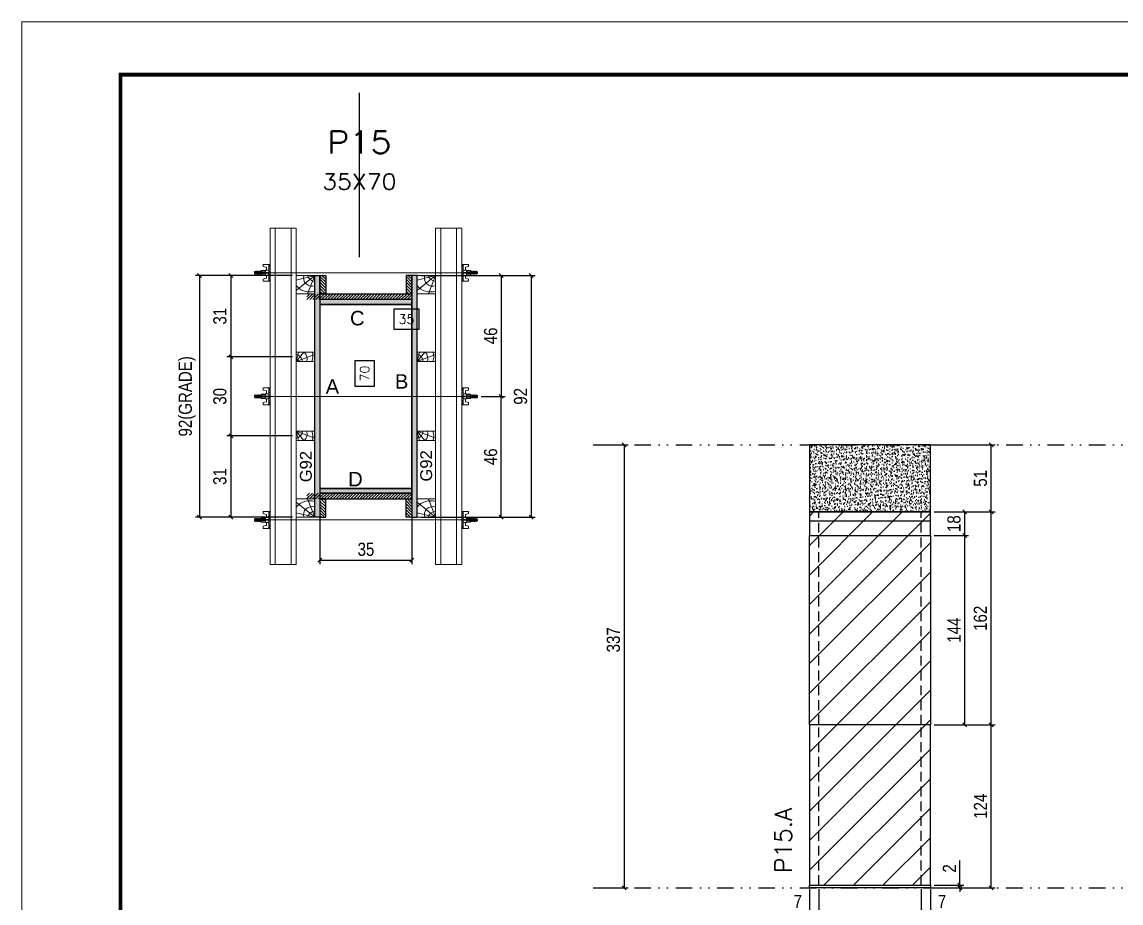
# Model space of a CAD drawing. Extents: x 1945 to 10875, y -3405 to 3369.
# Drawn here: x 3544 to 4380, y 421 to 1091 of the extents above; entities that cross this region are included whole.
import ezdxf
from ezdxf.enums import TextEntityAlignment as Align

# ---------------------------------------------------------------- set-up
doc = ezdxf.new("R2010")
doc.units = 0
for name, pattern in [('DASHED', [0.75, 0.5, -0.25]), ('DIVIDE2', [0.625, 0.25, -0.125, 0, -0.125, 0, -0.125]), ('HIDDEN', [0.375, 0.25, -0.125])]:
    doc.linetypes.add(name, pattern=pattern)
for name, color, linetype in [('CHAPA', 1, 'Continuous'), ('COTA', 241, 'Continuous'), ('cotas', 4, 'Continuous'), ('MEIO_PONT', 93, 'Continuous'), ('Nível', 160, 'Continuous'), ('Painéis', 200, 'Continuous'), ('SARR_2.2x7', 40, 'Continuous'), ('SARRAFO', 251, 'Continuous'), ('Sarrafo de Pressão', 42, 'HIDDEN'), ('Texto de Titulo', 7, 'Continuous'), ('Texto Qtd Sarr', 242, 'Continuous'), ('TEXTO_GERAL', 7, 'Continuous')]:
    doc.layers.add(name, color=color, linetype=linetype)
for name, color, linetype, lineweight in [('Folhas', 255, 'Continuous', 9), ('Hachura', 251, 'Continuous', 9), ('Madeira', 126, 'Continuous', 18), ('Perfil Metálico', 224, 'Continuous', 18), ('SARRAFO DE PRESSAO', 251, 'DASHED', 9), ('Texto Seção', 7, 'Continuous', 15)]:
    doc.layers.add(name, color=color, linetype=linetype, lineweight=lineweight)
doc.styles.add('ARIAL', font='arial.ttf')
doc.styles.add('COTA TECNICA', font='techl___.ttf', dxfattribs={"height": 10})
doc.styles.add('COTA TECNICA 2X', font='techl___.ttf', dxfattribs={"height": 10})
doc.styles.add('COTA TECNICA-50', font='techl___.ttf', dxfattribs={"height": 10})
doc.styles.add('REGUA-120', font='ROMANS.shx', dxfattribs={"height": 15})
doc.styles.add('ROMANS', font='romans.shx')
doc.styles.add('SANSSERIF', font='sas_____.pfb')
doc.dimstyles.new('COTA PAINEL-50', dxfattribs={"dimtxt": 10, "dimasz": 3, "dimexe": 3, "dimexo": 3, "dimgap": 3, "dimtad": 1, "dimdec": 1, "dimzin": 12, "dimdsep": 46, "dimtxsty": 'COTA TECNICA-50', "dimblk1": 'OBLIQUE', "dimblk2": 'OBLIQUE', "dimsah": 1, "dimcen": 0.9, "dimclrd": 4, "dimclre": 4, "dimclrt": 240, "dimadec": 1, "dimazin": 3, "dimtfac": 1, "dimtdec": 1, "dimtmove": 0, "dimatfit": 3, "dimfxl": 1, "dimtolj": 1, "dimtzin": 12, "dimarcsym": 0})
doc.dimstyles.new('PAINEL', dxfattribs={"dimtxt": 10, "dimasz": 3, "dimexe": 3, "dimexo": 3, "dimgap": 3, "dimtad": 1, "dimdec": 1, "dimzin": 12, "dimdsep": 46, "dimtxsty": 'COTA TECNICA', "dimblk1": 'OBLIQUE', "dimblk2": 'OBLIQUE', "dimsah": 1, "dimcen": 0.9, "dimclrd": 4, "dimclre": 4, "dimclrt": 240, "dimadec": 1, "dimazin": 3, "dimtfac": 1, "dimtdec": 1, "dimtmove": 0, "dimatfit": 3, "dimfxl": 1, "dimtolj": 1, "dimtzin": 12, "dimarcsym": 0})
doc.dimstyles.new('SECAO PILAR', dxfattribs={"dimtxt": 10, "dimasz": 3, "dimexe": 3, "dimexo": 3, "dimgap": 3, "dimtad": 1, "dimdec": 1, "dimlfac": 0.5, "dimzin": 12, "dimdsep": 46, "dimtxsty": 'COTA TECNICA 2X', "dimblk1": 'OBLIQUE', "dimblk2": 'OBLIQUE', "dimsah": 1, "dimcen": 0.9, "dimclrd": 256, "dimclre": 256, "dimclrt": 256, "dimadec": 1, "dimazin": 3, "dimtfac": 1, "dimtdec": 1, "dimtmove": 0, "dimatfit": 3, "dimfxl": 1, "dimtolj": 1, "dimtzin": 12, "dimarcsym": 0})
doc.dimstyles.new('SECÇÃO 2', dxfattribs={"dimtxt": 7, "dimasz": 6, "dimexe": 0.18, "dimexo": 2, "dimgap": -4, "dimtad": 3, "dimdec": 1, "dimlfac": 0.5, "dimzin": 12, "dimdsep": 46, "dimtxsty": 'ROMANS', "dimblk": 'ARCHTICK', "dimcen": 0.09, "dimse1": 1, "dimse2": 1, "dimsd1": 1, "dimsd2": 1, "dimclrd": 180, "dimclre": 5, "dimclrt": 1, "dimadec": 0, "dimazin": 3, "dimtfac": 1, "dimtdec": 1, "dimtofl": 0, "dimtmove": 0, "dimatfit": 3, "dimldrblk": 'ARCHTICK', "dimfxl": 1, "dimtolj": 1, "dimtzin": 0, "dimarcsym": 0})

# ---------------------------------------------------------------- blocks, each defined once
blk = doc.blocks.new('9999999999')
at = {"layer": 'Folhas'}
blk.add_lwpolyline([(98138.98, 34190.21), (99623.98, 34190.21), (99623.98, 35240.21), (98138.98, 35240.21)], close=True, dxfattribs=at)
at = {"layer": 'Folhas', "color": 30, "const_width": 3}
blk.add_lwpolyline([(98213.98, 34230.21), (99583.98, 34230.21), (99583.98, 35200.21), (98213.98, 35200.21)], close=True, dxfattribs=at)
blk = doc.blocks.new('titulo1')
at = {"layer": 'Defpoints', "color": 252, "linetype": 'HIDDEN', "ltscale": 2}
blk.add_line((0, 0), (0, 125), dxfattribs=at)
at = {"layer": 'Defpoints', "style": 'ROMANS', "oblique": 15}
blk.add_attdef('FOLHA', text='', height=10, dxfattribs=at).set_placement((0, 15.58), align=Align.MIDDLE_CENTER)
at = {"layer": 'Texto Qtd Sarr', "color": 3, "style": 'ROMANS', "oblique": 15}
for tag, height, p in [('TITULO', 17, (0, 71.45)), ('SEÇÃO', 12, (0, 41.55))]:
    blk.add_attdef(tag, text='', height=height, dxfattribs=at).set_placement(p, align=Align.MIDDLE_CENTER)
blk = doc.blocks.new('_Oblique')
at = {"color": 0, "linetype": 'ByBlock', "lineweight": -2}
blk.add_line((-0.5, -0.5), (0.5, 0.5), dxfattribs=at)
blk = doc.blocks.new('*D451')
at = {"layer": 'cotas', "color": 4, "linetype": 'ByBlock', "lineweight": -2, "transparency": 16777216}
for p, q in [((3981.36, 769.51), (4005.08, 769.51)), ((4002.08, 769.51), (4002.08, 432.51)), ((3981.36, 432.51), (4005.08, 432.51))]:
    blk.add_line(p, q, dxfattribs=at)
at = {"layer": 'Defpoints', "color": 0, "linetype": 'ByBlock', "transparency": 16777216}
for p in [(3978.36, 769.51), (3978.36, 432.51), (4002.08, 432.51)]:
    blk.add_point(p, dxfattribs=at)
at = {"layer": 'cotas', "color": 4, "linetype": 'ByBlock', "lineweight": -2, "transparency": 16777216, "xscale": 3, "yscale": 3, "zscale": 3}
for p, rotation in [((4002.08, 769.51), 90), ((4002.08, 432.51), 270)]:
    blk.add_blockref('_Oblique', p, dxfattribs=dict(at, rotation=rotation))
at = {"layer": 'cotas', "color": 240, "linetype": 'ByBlock', "transparency": 16777216, "insert": (3993.86, 621.17), "char_height": 10, "attachment_point": 5, "rotation": 90, "style": 'COTA TECNICA'}
blk.add_mtext('\\A1;337', dxfattribs=at)
blk = doc.blocks.new('*D340')
at = {"layer": 'COTA', "color": 4, "lineweight": -2, "transparency": 16777216}
for p, q in [((4143.07, 431.51), (4143.07, 377.33)), ((4235.07, 431.51), (4235.07, 377.33)), ((4143.07, 380.33), (4235.07, 380.33))]:
    blk.add_line(p, q, dxfattribs=at)
at = {"layer": 'Defpoints', "color": 0, "transparency": 16777216}
for p in [(4143.07, 434.51), (4235.07, 434.51), (4235.07, 380.33)]:
    blk.add_point(p, dxfattribs=at)
at = {"layer": 'COTA', "color": 4, "lineweight": -2, "transparency": 16777216, "xscale": 3, "yscale": 3, "zscale": 3, "rotation": 180}
blk.add_blockref('_Oblique', (4143.07, 380.33), dxfattribs=at)
at = {"layer": 'COTA', "color": 4, "lineweight": -2, "transparency": 16777216, "xscale": 3, "yscale": 3, "zscale": 3}
blk.add_blockref('_Oblique', (4235.07, 380.33), dxfattribs=at)
at = {"layer": 'COTA', "color": 240, "transparency": 16777216, "insert": (4189.07, 388.42), "char_height": 10, "attachment_point": 5, "style": 'COTA TECNICA'}
blk.add_mtext('\\A1;92', dxfattribs=at)
blk = doc.blocks.new('*D341')
at = {"layer": 'COTA', "color": 4, "lineweight": -2, "transparency": 16777216}
for p, q in [((4238.07, 556.51), (4284.31, 556.51)), ((4281.31, 432.51), (4281.31, 556.51)), ((4238.07, 432.51), (4284.31, 432.51))]:
    blk.add_line(p, q, dxfattribs=at)
at = {"layer": 'Defpoints', "color": 0, "transparency": 16777216}
for p in [(4235.07, 556.51), (4281.31, 556.51), (4235.07, 432.51)]:
    blk.add_point(p, dxfattribs=at)
at = {"layer": 'COTA', "color": 4, "lineweight": -2, "transparency": 16777216, "xscale": 3, "yscale": 3, "zscale": 3}
for p, rotation in [((4281.31, 556.51), 90), ((4281.31, 432.51), 270)]:
    blk.add_blockref('_Oblique', p, dxfattribs=dict(at, rotation=rotation))
at = {"layer": 'COTA', "color": 240, "transparency": 16777216, "insert": (4273.23, 494.51), "char_height": 10, "attachment_point": 5, "rotation": 90, "style": 'COTA TECNICA-50'}
blk.add_mtext('\\A1;124', dxfattribs=at)
blk = doc.blocks.new('*D342')
at = {"layer": 'COTA', "color": 4, "lineweight": -2, "transparency": 16777216}
for p, q in [((4257.59, 434.51), (4257.59, 453.31)), ((4238.07, 434.51), (4260.59, 434.51)), ((4238.07, 432.51), (4260.59, 432.51)), ((4257.59, 432.51), (4257.59, 434.51)), ((4257.59, 432.51), (4257.59, 429.51))]:
    blk.add_line(p, q, dxfattribs=at)
at = {"layer": 'Defpoints', "color": 0, "transparency": 16777216}
for p in [(4235.07, 434.51), (4235.07, 432.51), (4257.59, 432.51)]:
    blk.add_point(p, dxfattribs=at)
at = {"layer": 'COTA', "color": 4, "lineweight": -2, "transparency": 16777216, "xscale": 3, "yscale": 3, "zscale": 3}
for p, rotation in [((4257.59, 434.51), 270), ((4257.59, 432.51), 90)]:
    blk.add_blockref('_Oblique', p, dxfattribs=dict(at, rotation=rotation))
at = {"layer": 'COTA', "color": 240, "transparency": 16777216, "insert": (4249.59, 447.25), "char_height": 10, "attachment_point": 5, "rotation": 90, "style": 'COTA TECNICA-50'}
blk.add_mtext('\\A1;2', dxfattribs=at)
blk = doc.blocks.new('*D343')
at = {"layer": 'COTA', "color": 4, "lineweight": -2, "transparency": 16777216}
for p, q in [((4143.07, 429.51), (4143.07, 411)), ((4150.07, 431.51), (4150.07, 411)), ((4143.07, 414), (4128.34, 414)), ((4150.07, 414), (4143.07, 414))]:
    blk.add_line(p, q, dxfattribs=at)
at = {"layer": 'Defpoints', "color": 0, "transparency": 16777216}
for p in [(4143.07, 432.51), (4150.07, 434.51), (4143.07, 414)]:
    blk.add_point(p, dxfattribs=at)
at = {"layer": 'COTA', "color": 4, "lineweight": -2, "transparency": 16777216, "xscale": 3, "yscale": 3, "zscale": 3, "rotation": 180}
blk.add_blockref('_Oblique', (4143.07, 414), dxfattribs=at)
at = {"layer": 'COTA', "color": 4, "lineweight": -2, "transparency": 16777216, "xscale": 3, "yscale": 3, "zscale": 3}
blk.add_blockref('_Oblique', (4150.07, 414), dxfattribs=at)
at = {"layer": 'COTA', "color": 240, "transparency": 16777216, "insert": (4134.2, 422.07), "char_height": 10, "attachment_point": 5, "style": 'COTA TECNICA-50'}
blk.add_mtext('\\A1;7', dxfattribs=at)
blk = doc.blocks.new('*D344')
at = {"layer": 'COTA', "color": 4, "lineweight": -2, "transparency": 16777216}
for p, q in [((4228.07, 431.51), (4228.07, 411)), ((4235.07, 429.51), (4235.07, 411)), ((4228.07, 414), (4235.07, 414)), ((4235.07, 414), (4249.8, 414))]:
    blk.add_line(p, q, dxfattribs=at)
at = {"layer": 'Defpoints', "color": 0, "transparency": 16777216}
for p in [(4228.07, 434.51), (4235.07, 432.51), (4235.07, 414)]:
    blk.add_point(p, dxfattribs=at)
at = {"layer": 'COTA', "color": 4, "lineweight": -2, "transparency": 16777216, "xscale": 3, "yscale": 3, "zscale": 3, "rotation": 180}
blk.add_blockref('_Oblique', (4228.07, 414), dxfattribs=at)
at = {"layer": 'COTA', "color": 4, "lineweight": -2, "transparency": 16777216, "xscale": 3, "yscale": 3, "zscale": 3}
blk.add_blockref('_Oblique', (4235.07, 414), dxfattribs=at)
at = {"layer": 'COTA', "color": 240, "transparency": 16777216, "insert": (4243.93, 422.07), "char_height": 10, "attachment_point": 5, "style": 'COTA TECNICA-50'}
blk.add_mtext('\\A1;7', dxfattribs=at)
blk = doc.blocks.new('*D232')
at = {"layer": 'COTA', "color": 180, "lineweight": -2, "transparency": 16777216}
for p, q in [((3812.01, 833.44), (3797.01, 833.44)), ((3797.01, 833.44), (3797.01, 814.1)), ((3812.01, 814.1), (3812.01, 833.44)), ((3797.01, 814.1), (3812.01, 814.1))]:
    blk.add_line(p, q, dxfattribs=at)
at = {"layer": 'Defpoints', "color": 0, "transparency": 16777216}
for p in [(3770.5, 876.4), (3770.5, 736.4), (3816.01, 736.4)]:
    blk.add_point(p, dxfattribs=at)
at = {"layer": 'COTA', "color": 1, "transparency": 16777216, "insert": (3804.51, 823.77), "char_height": 7, "attachment_point": 5, "rotation": 90, "style": 'ROMANS'}
blk.add_mtext('\\A1;70', dxfattribs=at)
blk = doc.blocks.new('_ArchTick')
at = {"color": 0, "linetype": 'ByBlock', "const_width": 0.15}
blk.add_lwpolyline([(-0.5, -0.5), (0.5, 0.5)], dxfattribs=at)
blk = doc.blocks.new('*D233')
at = {"layer": 'COTA', "lineweight": -2, "transparency": 16777216}
for p, q in [((3847.5, 898.4), (3934.28, 898.4)), ((3931.28, 898.4), (3931.28, 714.4)), ((3847.5, 714.4), (3934.28, 714.4))]:
    blk.add_line(p, q, dxfattribs=at)
at = {"layer": 'Defpoints', "color": 0, "transparency": 16777216}
for p in [(3844.5, 898.4), (3844.5, 714.4), (3931.28, 714.4)]:
    blk.add_point(p, dxfattribs=at)
at = {"layer": 'COTA', "lineweight": -2, "transparency": 16777216, "xscale": 3, "yscale": 3, "zscale": 3}
for p, rotation in [((3931.28, 898.4), 90), ((3931.28, 714.4), 270)]:
    blk.add_blockref('_Oblique', p, dxfattribs=dict(at, rotation=rotation))
at = {"layer": 'COTA', "transparency": 16777216, "insert": (3923.19, 806.4), "char_height": 10, "attachment_point": 5, "rotation": 90, "style": 'COTA TECNICA 2X'}
blk.add_mtext('\\A1;92', dxfattribs=at)
blk = doc.blocks.new('*D234')
at = {"layer": 'COTA', "lineweight": -2, "transparency": 16777216}
for p, q in [((3881.5, 898.4), (3911.51, 898.4)), ((3908.51, 898.4), (3908.51, 806.4)), ((3893.3, 806.4), (3911.51, 806.4))]:
    blk.add_line(p, q, dxfattribs=at)
at = {"layer": 'Defpoints', "color": 0, "transparency": 16777216}
for p in [(3878.5, 898.4), (3890.3, 806.4), (3908.51, 806.4)]:
    blk.add_point(p, dxfattribs=at)
at = {"layer": 'COTA', "lineweight": -2, "transparency": 16777216, "xscale": 3, "yscale": 3, "zscale": 3}
for p, rotation in [((3908.51, 898.4), 90), ((3908.51, 806.4), 270)]:
    blk.add_blockref('_Oblique', p, dxfattribs=dict(at, rotation=rotation))
at = {"layer": 'COTA', "transparency": 16777216, "insert": (3900.41, 852.4), "char_height": 10, "attachment_point": 5, "rotation": 90, "style": 'COTA TECNICA 2X'}
blk.add_mtext('\\A1;46', dxfattribs=at)
blk = doc.blocks.new('*D235')
at = {"layer": 'COTA', "lineweight": -2, "transparency": 16777216}
for p, q in [((3893.3, 806.4), (3911.51, 806.4)), ((3908.51, 714.4), (3908.51, 806.4)), ((3881.5, 714.4), (3911.51, 714.4))]:
    blk.add_line(p, q, dxfattribs=at)
at = {"layer": 'Defpoints', "color": 0, "transparency": 16777216}
for p in [(3890.3, 806.4), (3908.51, 806.4), (3878.5, 714.4)]:
    blk.add_point(p, dxfattribs=at)
at = {"layer": 'COTA', "lineweight": -2, "transparency": 16777216, "xscale": 3, "yscale": 3, "zscale": 3}
for p, rotation in [((3908.51, 806.4), 90), ((3908.51, 714.4), 270)]:
    blk.add_blockref('_Oblique', p, dxfattribs=dict(at, rotation=rotation))
at = {"layer": 'COTA', "transparency": 16777216, "insert": (3900.41, 760.4), "char_height": 10, "attachment_point": 5, "rotation": 90, "style": 'COTA TECNICA 2X'}
blk.add_mtext('\\A1;46', dxfattribs=at)
blk = doc.blocks.new('*D236')
at = {"layer": 'COTA', "color": 180, "lineweight": -2, "transparency": 16777216}
for p, q in [((3846, 872.61), (3826.67, 872.61)), ((3826.67, 872.61), (3826.67, 857.61)), ((3846, 857.61), (3846, 872.61)), ((3826.67, 857.61), (3846, 857.61))]:
    blk.add_line(p, q, dxfattribs=at)
at = {"layer": 'Defpoints', "color": 0, "transparency": 16777216}
for p in [(3770.5, 876.4), (3840.5, 876.4), (3840.5, 853.61)]:
    blk.add_point(p, dxfattribs=at)
at = {"layer": 'COTA', "color": 1, "transparency": 16777216, "insert": (3836.34, 865.11), "char_height": 7, "attachment_point": 5, "style": 'ROMANS'}
blk.add_mtext('\\A1;35', dxfattribs=at)
blk = doc.blocks.new('PONTALETE')
at = {"layer": 'Madeira'}
for q in [(2.71, 7), (7, 5.76), (7, 1.74)]:
    blk.add_line((0, 0), q, dxfattribs=at)
blk.add_lwpolyline([(0, 0), (7, 0), (7, 7), (0, 7)], close=True, dxfattribs=at)
for centre, radius, start, end in [((2.04, 0.06), 6.23, 37.2818, 109.0913), ((1.09, 0.9), 3.19, 343.603, 109.9847), ((-0.21, -0.78), 3.09, 14.6322, 86.0383)]:
    blk.add_arc(centre, radius, start, end, dxfattribs=at)
blk = doc.blocks.new('*D237')
at = {"layer": 'COTA', "lineweight": -2, "transparency": 16777216}
for p, q in [((3749.5, 898.4), (3675.73, 898.4)), ((3678.73, 898.4), (3678.73, 714.4)), ((3749.5, 714.4), (3675.73, 714.4))]:
    blk.add_line(p, q, dxfattribs=at)
at = {"layer": 'Defpoints', "color": 0, "transparency": 16777216}
for p in [(3752.5, 898.4), (3678.73, 714.4), (3752.5, 714.4)]:
    blk.add_point(p, dxfattribs=at)
at = {"layer": 'COTA', "lineweight": -2, "transparency": 16777216, "xscale": 3, "yscale": 3, "zscale": 3}
for p, rotation in [((3678.73, 898.4), 90), ((3678.73, 714.4), 270)]:
    blk.add_blockref('_Oblique', p, dxfattribs=dict(at, rotation=rotation))
at = {"layer": 'COTA', "transparency": 16777216, "insert": (3669.5, 806.4), "char_height": 10, "attachment_point": 5, "rotation": 90, "style": 'COTA TECNICA 2X'}
blk.add_mtext('\\A1;92(GRADE)', dxfattribs=at)
blk = doc.blocks.new('MEIO PONTALETE')
at = {"layer": 'Madeira'}
for q in [(2.71, 7), (3.5, 2.88), (3.5, 0.87)]:
    blk.add_line((0, 0), q, dxfattribs=at)
blk.add_lwpolyline([(0, 0), (3.5, 0), (3.5, 7), (0, 7)], close=True, dxfattribs=at)
for centre, radius, start, end in [((2.04, 0.06), 6.23, 76.4499, 109.0913), ((1.09, 0.9), 3.19, 40.9063, 109.9847), ((-0.21, -0.78), 3.09, 14.6322, 86.0383)]:
    blk.add_arc(centre, radius, start, end, dxfattribs=at)
blk = doc.blocks.new('*D238')
at = {"layer": 'COTA', "lineweight": -2, "transparency": 16777216}
for p, q in [((3749.5, 776.4), (3699.57, 776.4)), ((3702.57, 776.4), (3702.57, 714.4)), ((3749.5, 714.4), (3699.57, 714.4))]:
    blk.add_line(p, q, dxfattribs=at)
at = {"layer": 'Defpoints', "color": 0, "transparency": 16777216}
for p in [(3752.5, 776.4), (3702.57, 714.4), (3752.5, 714.4)]:
    blk.add_point(p, dxfattribs=at)
at = {"layer": 'COTA', "lineweight": -2, "transparency": 16777216, "xscale": 3, "yscale": 3, "zscale": 3}
for p, rotation in [((3702.57, 776.4), 90), ((3702.57, 714.4), 270)]:
    blk.add_blockref('_Oblique', p, dxfattribs=dict(at, rotation=rotation))
at = {"layer": 'COTA', "transparency": 16777216, "insert": (3694.35, 745.4), "char_height": 10, "attachment_point": 5, "rotation": 90, "style": 'COTA TECNICA 2X'}
blk.add_mtext('\\A1;31', dxfattribs=at)
blk = doc.blocks.new('C')
at = {"layer": 'Hachura', "color": 0}
for p, q in [((0, 3.22), (0, -3.22)), ((0.45, 3.22), (0, 3.22)), ((0.46, 3.16), (0, 3.16)), ((0.46, 3.05), (0, 3.05)), ((0.46, 2.88), (0, 2.88)), ((0, 2.75), (0, -1.16)), ((0.46, 2.65), (0, 2.65)), ((0.46, 2.23), (0, 2.23)), ((0.46, 1.51), (0, 1.51)), ((0.39, 0.49), (0.17, 0.49)), ((0.45, -3.23), (0.45, 3.22)), ((0.45, 3.22), (2.58, 3.22)), ((1.74, 0.97), (0.45, 0.97)), ((1.45, 0.1), (0.45, 0.1)), ((1.35, 1.94), (1.35, 0.96)), ((2.58, 2.39), (1.47, 2.09)), ((1.74, -0.97), (1.74, 0.97)), ((1.74, 0.97), (1.74, 0.84)), ((1.74, 0.97), (1.74, 0.84)), ((1.74, 0.84), (3.35, 0.84)), ((3.35, 0.45), (1.74, 0.45)), ((2.58, 3.22), (2.58, 2.39)), ((3.32, 0.84), (3.32, -0.84)), ((3.35, 0.84), (3.35, -0.84)), ((3.68, 0.45), (3.35, 0.45)), ((3.84, -0.52), (3.35, 0.45)), ((3.35, 0.06), (3.67, -0.57)), ((3.68, 0.45), (4.16, -0.52)), ((3.72, 0.5), (4.25, -0.57)), ((4.37, -0.55), (3.83, 0.53)), ((4.15, 0.45), (3.93, 0.45)), ((4.42, -0.52), (3.93, 0.45)), ((4.15, 0.45), (4.26, 0.45)), ((4.26, 0.45), (4.74, -0.52)), ((4.3, 0.5), (4.83, -0.57)), ((4.95, -0.55), (4.41, 0.53)), ((4.51, 0.45), (4.84, 0.45)), ((5, -0.52), (4.51, 0.45)), ((4.84, 0.45), (5.32, -0.52)), ((4.88, 0.5), (5.41, -0.57)), ((5.53, -0.55), (4.99, 0.53)), ((5.58, -0.52), (5.09, 0.45)), ((5.42, 0.45), (5.09, 0.45)), ((5.58, -0.52), (5.09, 0.45)), ((5.42, 0.45), (5.74, -0.19)), ((5.46, 0.5), (5.74, -0.07)), ((5.74, 0.19), (5.57, 0.53)), ((5.74, 0.32), (5.68, 0.45)), ((5.68, 0.45), (5.74, 0.45)), ((5.74, 0.45), (5.9, 0.29)), ((5.74, 0.45), (5.74, -0.52)), ((5.9, -0.36), (5.9, 0.29)), ((0.45, 0), (0, 0)), ((0.46, -1.52), (0, -1.52)), ((0.46, -2.23), (0, -2.23)), ((0.46, -2.65), (0, -2.65)), ((0.46, -2.88), (0, -2.88)), ((0.46, -3.05), (0, -3.05)), ((0.46, -3.16), (0, -3.16)), ((0, -3.22), (2.57, -3.22)), ((0.08, -0.48), (0.29, -0.48)), ((0.29, -0.48), (0.4, -0.48)), ((0.45, 0), (0.45, -0.97)), ((0.45, -0.16), (1.45, -0.16)), ((0.45, -0.65), (0.45, -0.32)), ((0.45, -3.23), (0.45, -0.65)), ((0.45, -0.97), (1.74, -0.97)), ((1.35, -1.94), (1.35, -0.97)), ((2.58, -2.39), (1.47, -2.1)), ((3.35, -0.32), (1.74, -0.32)), ((3.35, -0.84), (1.74, -0.84)), ((2.58, -3.23), (2.58, -2.39)), ((3.35, -0.07), (3.58, -0.52)), ((3.35, -0.52), (3.58, -0.52)), ((3.84, -0.52), (4.16, -0.52)), ((4.42, -0.52), (4.74, -0.52)), ((4.63, -0.52), (4.74, -0.52)), ((5, -0.52), (5.32, -0.52)), ((5.58, -0.52), (5.74, -0.52)), ((5.74, -0.52), (5.9, -0.36)), ((5.74, -0.52), (5.74, -0.52))]:
    blk.add_line(p, q, dxfattribs=at)
for centre, radius, start, end in [((1.52, 1.94), 0.161, 104.7436, 180), ((1.44, -0.03), 0.129, 272.695, 87.305), ((3.81, 0.39), 0.143, 25.5688, 154.4312), ((4.39, 0.39), 0.143, 25.5688, 154.4312), ((4.97, 0.39), 0.143, 25.5688, 154.4312), ((5.55, 0.39), 0.143, 25.5688, 154.4312), ((0.17, -0.37), 0.174, 221.744, 317.8592), ((1.52, -1.94), 0.161, 180, 255.2564), ((3.71, -0.4), 0.174, 222.1408, 318.256), ((4.29, -0.4), 0.174, 222.1408, 318.256), ((4.87, -0.4), 0.174, 222.1408, 318.256), ((5.45, -0.4), 0.174, 222.1408, 318.256), ((5.61, -0.4), 0.174, 317.8592, 318.256)]:
    blk.add_arc(centre, radius, start, end, dxfattribs=at)
blk = doc.blocks.new('*D239')
at = {"layer": 'COTA', "lineweight": -2, "transparency": 16777216}
for p, q in [((3749.5, 898.4), (3699.57, 898.4)), ((3702.57, 898.4), (3702.57, 836.4)), ((3749.5, 836.4), (3699.57, 836.4))]:
    blk.add_line(p, q, dxfattribs=at)
at = {"layer": 'Defpoints', "color": 0, "transparency": 16777216}
for p in [(3752.5, 898.4), (3702.57, 836.4), (3752.5, 836.4)]:
    blk.add_point(p, dxfattribs=at)
at = {"layer": 'COTA', "lineweight": -2, "transparency": 16777216, "xscale": 3, "yscale": 3, "zscale": 3}
for p, rotation in [((3702.57, 898.4), 90), ((3702.57, 836.4), 270)]:
    blk.add_blockref('_Oblique', p, dxfattribs=dict(at, rotation=rotation))
at = {"layer": 'COTA', "transparency": 16777216, "insert": (3694.35, 867.4), "char_height": 10, "attachment_point": 5, "rotation": 90, "style": 'COTA TECNICA 2X'}
blk.add_mtext('\\A1;31', dxfattribs=at)
blk = doc.blocks.new('*D240')
at = {"layer": 'COTA', "lineweight": -2, "transparency": 16777216}
for p, q in [((3749.5, 836.4), (3699.57, 836.4)), ((3702.57, 836.4), (3702.57, 776.4)), ((3749.5, 776.4), (3699.57, 776.4))]:
    blk.add_line(p, q, dxfattribs=at)
at = {"layer": 'Defpoints', "color": 0, "transparency": 16777216}
for p in [(3752.5, 836.4), (3702.57, 776.4), (3752.5, 776.4)]:
    blk.add_point(p, dxfattribs=at)
at = {"layer": 'COTA', "lineweight": -2, "transparency": 16777216, "xscale": 3, "yscale": 3, "zscale": 3}
for p, rotation in [((3702.57, 836.4), 90), ((3702.57, 776.4), 270)]:
    blk.add_blockref('_Oblique', p, dxfattribs=dict(at, rotation=rotation))
at = {"layer": 'COTA', "transparency": 16777216, "insert": (3694.35, 806.4), "char_height": 10, "attachment_point": 5, "rotation": 90, "style": 'COTA TECNICA 2X'}
blk.add_mtext('\\A1;30', dxfattribs=at)
blk = doc.blocks.new('*D417')
at = {"layer": 'COTA', "lineweight": -2, "transparency": 16777216}
for p, q in [((3770.5, 729.8), (3770.5, 678.77)), ((3840.5, 729.8), (3840.5, 678.77)), ((3770.5, 681.77), (3840.5, 681.77))]:
    blk.add_line(p, q, dxfattribs=at)
at = {"layer": 'Defpoints', "color": 0, "transparency": 16777216}
for p in [(3770.5, 732.8), (3840.5, 732.8), (3840.5, 681.77)]:
    blk.add_point(p, dxfattribs=at)
at = {"layer": 'COTA', "lineweight": -2, "transparency": 16777216, "xscale": 3, "yscale": 3, "zscale": 3, "rotation": 180}
blk.add_blockref('_Oblique', (3770.5, 681.77), dxfattribs=at)
at = {"layer": 'COTA', "lineweight": -2, "transparency": 16777216, "xscale": 3, "yscale": 3, "zscale": 3}
blk.add_blockref('_Oblique', (3840.5, 681.77), dxfattribs=at)
at = {"layer": 'COTA', "transparency": 16777216, "insert": (3805.5, 689.98), "char_height": 10, "attachment_point": 5, "style": 'COTA TECNICA 2X'}
blk.add_mtext('\\A1;35', dxfattribs=at)
blk = doc.blocks.new('*D46')
at = {"layer": 'COTA', "color": 4, "lineweight": -2, "transparency": 16777216}
for p, q in [((4238.07, 769.51), (4284.31, 769.51)), ((4281.31, 718.51), (4281.31, 769.51)), ((4238.07, 718.51), (4284.31, 718.51))]:
    blk.add_line(p, q, dxfattribs=at)
at = {"layer": 'Defpoints', "color": 0, "transparency": 16777216}
for p in [(4235.07, 769.51), (4281.31, 769.51), (4235.07, 718.51)]:
    blk.add_point(p, dxfattribs=at)
at = {"layer": 'COTA', "color": 4, "lineweight": -2, "transparency": 16777216, "xscale": 3, "yscale": 3, "zscale": 3}
for p, rotation in [((4281.31, 769.51), 90), ((4281.31, 718.51), 270)]:
    blk.add_blockref('_Oblique', p, dxfattribs=dict(at, rotation=rotation))
at = {"layer": 'COTA', "color": 240, "transparency": 16777216, "insert": (4273.2, 744.01), "char_height": 10, "attachment_point": 5, "rotation": 90, "style": 'COTA TECNICA'}
blk.add_mtext('\\A1;51', dxfattribs=at)
blk = doc.blocks.new('*D47')
at = {"layer": 'COTA', "color": 4, "linetype": 'ByBlock', "lineweight": -2, "transparency": 16777216}
for p, q in [((4238.07, 700.51), (4264.19, 700.51)), ((4261.19, 556.51), (4261.19, 700.51)), ((4238.07, 556.51), (4264.19, 556.51))]:
    blk.add_line(p, q, dxfattribs=at)
at = {"layer": 'Defpoints', "color": 0, "linetype": 'ByBlock', "transparency": 16777216}
for p in [(4235.07, 700.51), (4261.19, 700.51), (4235.07, 556.51)]:
    blk.add_point(p, dxfattribs=at)
at = {"layer": 'COTA', "color": 4, "linetype": 'ByBlock', "lineweight": -2, "transparency": 16777216, "xscale": 3, "yscale": 3, "zscale": 3}
for p, rotation in [((4261.19, 700.51), 90), ((4261.19, 556.51), 270)]:
    blk.add_blockref('_Oblique', p, dxfattribs=dict(at, rotation=rotation))
at = {"layer": 'COTA', "color": 240, "linetype": 'ByBlock', "transparency": 16777216, "insert": (4253.11, 628.51), "char_height": 10, "attachment_point": 5, "rotation": 90, "style": 'COTA TECNICA'}
blk.add_mtext('\\A1;144', dxfattribs=at)
blk = doc.blocks.new('*D48')
at = {"layer": 'COTA', "color": 4, "linetype": 'ByBlock', "lineweight": -2, "transparency": 16777216}
for p, q in [((4238.07, 718.51), (4264.19, 718.51)), ((4261.19, 700.51), (4261.19, 718.51)), ((4238.07, 700.51), (4264.19, 700.51))]:
    blk.add_line(p, q, dxfattribs=at)
at = {"layer": 'Defpoints', "color": 0, "linetype": 'ByBlock', "transparency": 16777216}
for p in [(4235.07, 718.51), (4261.19, 718.51), (4235.07, 700.51)]:
    blk.add_point(p, dxfattribs=at)
at = {"layer": 'COTA', "color": 4, "linetype": 'ByBlock', "lineweight": -2, "transparency": 16777216, "xscale": 3, "yscale": 3, "zscale": 3}
for p, rotation in [((4261.19, 718.51), 90), ((4261.19, 700.51), 270)]:
    blk.add_blockref('_Oblique', p, dxfattribs=dict(at, rotation=rotation))
at = {"layer": 'COTA', "color": 240, "linetype": 'ByBlock', "transparency": 16777216, "insert": (4253.09, 709.51), "char_height": 10, "attachment_point": 5, "rotation": 90, "style": 'COTA TECNICA'}
blk.add_mtext('\\A1;18', dxfattribs=at)
blk = doc.blocks.new('*D377')
at = {"layer": 'COTA', "color": 4, "linetype": 'ByBlock', "lineweight": -2, "transparency": 16777216}
for p, q in [((4238.07, 718.51), (4284.31, 718.51)), ((4281.31, 556.51), (4281.31, 718.51)), ((4238.07, 556.51), (4284.31, 556.51))]:
    blk.add_line(p, q, dxfattribs=at)
at = {"layer": 'Defpoints', "color": 0, "linetype": 'ByBlock', "transparency": 16777216}
for p in [(4235.07, 718.51), (4281.31, 718.51), (4235.07, 556.51)]:
    blk.add_point(p, dxfattribs=at)
at = {"layer": 'COTA', "color": 4, "linetype": 'ByBlock', "lineweight": -2, "transparency": 16777216, "xscale": 3, "yscale": 3, "zscale": 3}
for p, rotation in [((4281.31, 718.51), 90), ((4281.31, 556.51), 270)]:
    blk.add_blockref('_Oblique', p, dxfattribs=dict(at, rotation=rotation))
at = {"layer": 'COTA', "color": 240, "linetype": 'ByBlock', "transparency": 16777216, "insert": (4273.2, 637.51), "char_height": 10, "attachment_point": 5, "rotation": 90, "style": 'COTA TECNICA'}
blk.add_mtext('\\A1;162', dxfattribs=at)

msp = doc.modelspace()

# ---------------------------------------------------------------- hatches: boundary and pattern name
at = {"layer": 'COTA', "linetype": 'ByBlock'}
h = msp.add_hatch(dxfattribs=at)
h.set_pattern_fill('AR-CONC', color=256, scale=0.03)
h.set_pattern_definition([(50, (-126960.017, -26119.7547), (5.46554007, -0.47817257), [0.5715, -6.2865]), (355, (-126960.017, -26119.7547), (-1.05730264, 5.73170536), [0.4572, -5.02921753]), (100.4514447, (-126959.5613, -26119.7945), (4.40823741, 5.25353256), [0.48570026, -5.34270734]), (46.1842, (-126960.017, -26118.231), (8.13237123, -1.26126984), [0.85725, -9.42975]), (96.6355576, (-126959.339, -26118.336), (7.122124, 7.42278374), [0.7285507, -8.01406824]), (351.184151, (-126960.017, -26118.231), (7.122124, 7.42278374), [0.685799, -7.54379196]), (21, (-126959.255, -26118.6117), (4.54843174, -3.06795595), [0.5715, -6.2865]), (326, (-126959.255, -26118.6117), (1.85406085, 5.52563898), [0.4572, -5.0292]), (71.451445, (-126958.876, -26118.8674), (6.40249258, 2.45768307), [0.48570026, -5.34269813]), (37.5, (-126960.0168, -26119.7547), (0.092658098, 2.536651166), [0, -4.96824, 0, -5.1054, 0, -5.04825]), (7.5, (-126960.0168, -26119.7547), (2.004589875, 3.005417245), [0, -2.91084, 0, -4.85394, 0, -1.92405]), (327.5, (-126961.716, -26119.7547), (4.067717855, -0.17186232), [0, -1.905, 0, -5.9436, 0, -7.8867]), (317.5, (-126962.478, -26119.7547), (4.44387544, 0.76279473), [0, -2.4765, 0, -3.94716, 0, -5.6007])])
h.paths.add_polyline_path([(4143.07, 718.51), (4235.07, 718.51), (4235.07, 769.51), (4143.07, 769.51)])
at = {"layer": 'Hachura'}
h = msp.add_hatch(color=256, dxfattribs=at)
h.dxf.hatch_style = 1
h.paths.add_polyline_path([(3770.5, 714.4), (3766.5, 714.4), (3766.5, 898.4), (3770.5, 898.4)])
h = msp.add_hatch(color=256, dxfattribs=at)
h.dxf.hatch_style = 1
h.paths.add_polyline_path([(3770.5, 714.4), (3766.5, 714.4), (3766.5, 898.4), (3770.5, 898.4)])
h = msp.add_hatch(dxfattribs=at)
h.set_pattern_fill('ANSI31', color=256, scale=0.5, angle=90, style=0)
h.set_pattern_definition([(135, (-19120.9059, 10022.3547), (-1.12253202, -1.12253202), [])])
h.paths.add_polyline_path([(3770.5, 884.4), (3774.9, 884.4), (3774.9, 898.4), (3770.5, 898.4)])
h = msp.add_hatch(dxfattribs=at)
h.set_pattern_fill('ANSI31', color=256, scale=0.5, angle=90, style=0)
h.set_pattern_definition([(135, (-19088.9059, 10022.3547), (-1.12253202, -1.12253202), [])])
h.paths.add_polyline_path([(3840.5, 884.4), (3836.1, 884.4), (3836.1, 898.4), (3840.5, 898.4)])
h = msp.add_hatch(color=256, dxfattribs=at)
h.dxf.hatch_style = 1
h.paths.add_polyline_path([(3840.5, 714.4), (3844.5, 714.4), (3844.5, 898.4), (3840.5, 898.4)])
h = msp.add_hatch(color=256, dxfattribs=at)
h.dxf.hatch_style = 1
h.paths.add_polyline_path([(3840.5, 714.4), (3844.5, 714.4), (3844.5, 898.4), (3840.5, 898.4)])
h = msp.add_hatch(dxfattribs=at)
h.set_pattern_fill('ANSI31', color=256, scale=0.5, style=0)
h.set_pattern_definition([(45, (12934.4541, 23809.411), (-1.12253202, 1.12253202), [])])
h.paths.add_polyline_path([(3840.5, 880), (3840.5, 884.4), (3760.5, 884.4), (3760.5, 880)])
h = msp.add_hatch(color=256, dxfattribs=at)
h.dxf.hatch_style = 1
h.paths.add_polyline_path([(3770.5, 880), (3770.5, 876.4), (3840.5, 876.4), (3840.5, 880)])
h = msp.add_hatch(color=256, dxfattribs=at)
h.dxf.hatch_style = 1
h.paths.add_polyline_path([(3770.5, 880), (3770.5, 876.4), (3840.5, 876.4), (3840.5, 880)])
h = msp.add_hatch(color=256, dxfattribs=at)
h.dxf.hatch_style = 1
h.paths.add_polyline_path([(3770.5, 736.4), (3770.5, 732.8), (3840.5, 732.8), (3840.5, 736.4)])
h = msp.add_hatch(color=256, dxfattribs=at)
h.dxf.hatch_style = 1
h.paths.add_polyline_path([(3770.5, 736.4), (3770.5, 732.8), (3840.5, 732.8), (3840.5, 736.4)])
h = msp.add_hatch(dxfattribs=at)
h.set_pattern_fill('ANSI31', color=256, scale=0.5, style=0)
h.set_pattern_definition([(45, (12934.4541, 23835.411), (-1.12253202, 1.12253202), [])])
h.paths.add_polyline_path([(3840.5, 732.8), (3840.5, 728.4), (3760.5, 728.4), (3760.5, 732.8)])
h = msp.add_hatch(dxfattribs=at)
h.set_pattern_fill('ANSI31', color=256, scale=0.5, angle=90, style=0)
h.set_pattern_definition([(135, (-19120.9059, 10217.3547), (-1.12253202, -1.12253202), [])])
h.paths.add_polyline_path([(3770.5, 728.4), (3774.9, 728.4), (3774.9, 714.4), (3770.5, 714.4)])
h = msp.add_hatch(dxfattribs=at)
h.set_pattern_fill('ANSI31', color=256, scale=0.5, angle=90, style=0)
h.set_pattern_definition([(135, (-19088.9059, 10217.3547), (-1.12253202, -1.12253202), [])])
h.paths.add_polyline_path([(3840.5, 728.4), (3836.1, 728.4), (3836.1, 714.4), (3840.5, 714.4)])
at = {"layer": 'Hachura', "linetype": 'ByBlock'}
h = msp.add_hatch(dxfattribs=at)
h.set_pattern_fill('ANSI31', color=256, scale=5)
h.set_pattern_definition([(45, (-127075.793, -33000.405), (-11.2253202, 11.2253202), [])])
h.paths.add_polyline_path([(4235.07, 700.51), (4143.07, 700.51), (4143.07, 556.51), (4235.07, 556.51)])
h.paths.add_polyline_path([(4235.07, 556.51), (4143.07, 556.51), (4143.07, 434.51), (4235.07, 434.51)])
h.paths.add_polyline_path([(4235.07, 718.51), (4143.07, 718.51), (4143.07, 700.51), (4235.07, 700.51)])
h.paths.add_polyline_path([(4550.94, 700.51), (4458.94, 700.51), (4458.94, 556.51), (4550.94, 556.51)])
h.paths.add_polyline_path([(4550.94, 556.51), (4458.94, 556.51), (4458.94, 434.51), (4550.94, 434.51)])
h.paths.add_polyline_path([(4550.94, 718.51), (4458.94, 718.51), (4458.94, 700.51), (4550.94, 700.51)])

# ---------------------------------------------------------------- linework, layer by layer
at = {"layer": 'CHAPA'}
for points in [[(3770.5, 714.4), (3766.5, 714.4), (3766.5, 898.4), (3770.5, 898.4)], [(3770.5, 714.4), (3766.5, 714.4), (3766.5, 898.4), (3770.5, 898.4)], [(3840.5, 714.4), (3844.5, 714.4), (3844.5, 898.4), (3840.5, 898.4)], [(3840.5, 714.4), (3844.5, 714.4), (3844.5, 898.4), (3840.5, 898.4)], [(3770.5, 880), (3770.5, 876.4), (3840.5, 876.4), (3840.5, 880)], [(3770.5, 880), (3770.5, 876.4), (3840.5, 876.4), (3840.5, 880)], [(3770.5, 736.4), (3770.5, 732.8), (3840.5, 732.8), (3840.5, 736.4)], [(3770.5, 736.4), (3770.5, 732.8), (3840.5, 732.8), (3840.5, 736.4)]]:
    msp.add_lwpolyline(points, close=True, dxfattribs=at)
at = {"layer": 'COTA', "linetype": 'ByBlock'}
msp.add_lwpolyline([(4143.07, 718.51), (4235.07, 718.51), (4235.07, 769.51), (4143.07, 769.51)], close=True, dxfattribs=at)
at = {"layer": 'Hachura'}
for p, q in [((3721.7, 900.4), (3885.5, 900.41)), ((3721.7, 806.4), (3885.5, 806.39)), ((3721.7, 712.4), (3885.5, 712.39))]:
    msp.add_line(p, q, dxfattribs=at)
at = {"layer": 'Madeira'}
for points in [[(3766.5, 714.4), (3752.5, 714.4), (3752.5, 898.4), (3766.5, 898.4)], [(3844.5, 714.4), (3858.5, 714.4), (3858.5, 898.4), (3844.5, 898.4)]]:
    msp.add_lwpolyline(points, close=True, dxfattribs=at)
at = {"layer": 'Nível', "color": 4, "linetype": 'DIVIDE2', "ltscale": 50}
for p, q in [((3978.36, 769.51), (4988.71, 769.51)), ((3978.36, 432.51), (4988.71, 432.51))]:
    msp.add_line(p, q, dxfattribs=at)
at = {"layer": 'Painéis'}
for points in [[(3840.5, 876.4), (3770.5, 876.4), (3770.5, 736.4), (3840.5, 736.4)], [(4143.07, 700.51), (4235.07, 700.51), (4235.07, 718.51), (4143.07, 718.51)], [(4235.07, 556.51), (4143.07, 556.51), (4143.07, 700.51), (4235.07, 700.51)], [(4143.07, 434.51), (4235.07, 434.51), (4235.07, 556.51), (4143.07, 556.51)], [(4143.07, 434.51), (4235.07, 434.51), (4235.07, 432.51), (4143.07, 432.51)]]:
    msp.add_lwpolyline(points, close=True, dxfattribs=at)
at = {"layer": 'Perfil Metálico'}
for points in [[(3732.5, 678.4), (3752.5, 678.4), (3752.5, 934.4), (3732.5, 934.4)], [(3748.5, 934.4), (3736.5, 934.4), (3736.5, 678.4), (3748.5, 678.4)], [(3878.5, 678.4), (3858.5, 678.4), (3858.5, 934.4), (3878.5, 934.4)], [(3862.5, 934.4), (3874.5, 934.4), (3874.5, 678.4), (3862.5, 678.4)]]:
    msp.add_lwpolyline(points, close=True, dxfattribs=at)
at = {"layer": 'SARR_2.2x7'}
msp.add_line((4235.07, 711.51), (4143.07, 711.51), dxfattribs=at)
at = {"layer": 'SARRAFO'}
for points in [[(3774.9, 898.4), (3774.9, 884.4), (3770.5, 884.4), (3770.5, 898.4)], [(3836.1, 898.4), (3836.1, 884.4), (3840.5, 884.4), (3840.5, 898.4)], [(3770.5, 884.4), (3840.5, 884.4), (3840.5, 880), (3770.5, 880)], [(3770.5, 728.4), (3840.5, 728.4), (3840.5, 732.8), (3770.5, 732.8)], [(3774.9, 714.4), (3774.9, 728.4), (3770.5, 728.4), (3770.5, 714.4)], [(3836.1, 714.4), (3836.1, 728.4), (3840.5, 728.4), (3840.5, 714.4)]]:
    msp.add_lwpolyline(points, close=True, dxfattribs=at)
at = {"layer": 'Sarrafo de Pressão', "ltscale": 30}
for p, q in [((4150.07, 556.51), (4150.07, 718.51)), ((4228.07, 556.51), (4228.07, 718.51)), ((4150.07, 434.51), (4150.07, 556.51)), ((4228.07, 434.51), (4228.07, 556.51))]:
    msp.add_line(p, q, dxfattribs=at)

# ---------------------------------------------------------------- block references
at = {"layer": 'Hachura', "linetype": 'Continuous', "yscale": 2, "zscale": 2, "rotation": 180}
for p, xscale in [((3732.5, 900.4), 2), ((3878.5, 900.4), -2)]:
    msp.add_blockref('C', p, dxfattribs=dict(at, xscale=xscale))
at = {"layer": 'Hachura', "linetype": 'Continuous', "yscale": 2, "zscale": 2}
for p, xscale in [((3732.5, 806.4), -2), ((3878.5, 806.4), 2), ((3732.5, 712.4), -2), ((3878.5, 712.4), 2)]:
    msp.add_blockref('C', p, dxfattribs=dict(at, xscale=xscale))
at = {"layer": 'MEIO_PONT'}
for name, p, xscale, yscale, zscale, rotation in [('PONTALETE', (3766.5, 898.4), 2, 2, 2, 180), ('PONTALETE', (3858.5, 898.4), 2, 2, 2, 180), ('MEIO PONTALETE', (3752.5, 832.9), -1.999999997962732, 1.999999997962732, 1.999999997962732, 270), ('MEIO PONTALETE', (3844.5, 832.9), -1.999999997962732, 1.999999997962732, 1.999999997962732, 270), ('MEIO PONTALETE', (3752.5, 779.9), 1.999999997962732, 1.999999997962732, 1.999999997962732, 270), ('MEIO PONTALETE', (3844.5, 779.9), 1.999999997962732, 1.999999997962732, 1.999999997962732, 270)]:
    msp.add_blockref(name, p, dxfattribs=dict(at, xscale=xscale, yscale=yscale, zscale=zscale, rotation=rotation))
at = {"layer": 'MEIO_PONT', "xscale": -2, "yscale": 2, "zscale": 2}
for p in [(3766.5, 714.4), (3858.5, 714.4)]:
    msp.add_blockref('PONTALETE', p, dxfattribs=at)
at = {"layer": 'SARRAFO DE PRESSAO', "color": 6, "linetype": 'ByBlock'}
msp.add_blockref('9999999999', (-94595.27, -34148.98), dxfattribs=at)
at = {"layer": 'Texto Seção'}
ref = msp.add_blockref('titulo1', (3800.5, 912.28), dxfattribs=at)
ref.add_attrib('TITULO', 'P15', dxfattribs={"layer": 'Texto de Titulo', "color": 7, "height": 17, "style": 'ROMANS', "width": 1.1}).set_placement((3800.5, 999.78), align=Align.MIDDLE_CENTER)
ref.add_attrib('SEÇÃO', '35X70', dxfattribs={"layer": 'Texto de Titulo', "color": 7, "height": 12, "style": 'ROMANS', "width": 1.1}).set_placement((3800.5, 969.78), align=Align.MIDDLE_CENTER)

# ---------------------------------------------------------------- texts
at = {"layer": 'Texto Seção', "insert": (4129.6, 443.76), "char_height": 13, "width": 285.3299, "attachment_point": 7, "rotation": 90, "style": 'REGUA-120'}
msp.add_mtext('P15.A', dxfattribs=at)
at = {"layer": 'TEXTO_GERAL', "style": 'ARIAL'}
for s, p in [('C', (3798.91, 865.91)), ('B', (3832.68, 817.76)), ('A', (3779.96, 813.85)), ('D', (3797.51, 743.4))]:
    msp.add_text(s, height=11, dxfattribs=at).set_placement(p, align=Align.MIDDLE_CENTER)
at = {"layer": 'TEXTO_GERAL', "color": 0, "linetype": 'Continuous', "style": 'SANSSERIF'}
for p in [(3759.77, 741.07), (3851.34, 741.61)]:
    msp.add_text('G92', height=9, rotation=90, dxfattribs=at).set_placement(p, align=Align.MIDDLE_LEFT)

# ---------------------------------------------------------------- dimensions: what is measured, and where the dimension line sits
at = {"layer": 'COTA'}
dim = msp.add_linear_dim(base=(3678.73, 714.4), p1=(3752.5, 898.4), p2=(3752.5, 714.4), angle=270, text='<>(GRADE)', dimstyle='SECAO PILAR', dxfattribs=at)
dim.commit()
dim.dimension.update_dxf_attribs({"geometry": '*D237', "text_midpoint": (3669.5, 806.4)})
for base, p1, p2, angle, dimstyle, picture, middle in [((3702.57, 836.4), (3752.5, 898.4), (3752.5, 836.4), 270, 'SECAO PILAR', '*D239', (3694.35, 867.4)), ((3931.28, 714.4), (3844.5, 898.4), (3844.5, 714.4), 270, 'SECAO PILAR', '*D233', (3923.19, 806.4)), ((3908.51, 806.4), (3878.5, 898.4), (3890.3, 806.4), 270, 'SECAO PILAR', '*D234', (3900.41, 852.4)), ((3702.57, 776.4), (3752.5, 836.4), (3752.5, 776.4), 270, 'SECAO PILAR', '*D240', (3694.35, 806.4)), ((3908.51, 806.4), (3878.5, 714.4), (3890.3, 806.4), 90, 'SECAO PILAR', '*D235', (3900.41, 760.4)), ((3702.57, 714.4), (3752.5, 776.4), (3752.5, 714.4), 270, 'SECAO PILAR', '*D238', (3694.35, 745.4)), ((4281.31, 556.51), (4235.07, 432.51), (4235.07, 556.51), 90, 'COTA PAINEL-50', '*D341', (4273.23, 494.51)), ((4143.07, 414), (4150.07, 434.51), (4143.07, 432.51), 180, 'COTA PAINEL-50', '*D343', (4134.2, 422.07))]:
    dim = msp.add_linear_dim(base=base, p1=p1, p2=p2, angle=angle, dimstyle=dimstyle, dxfattribs=at)
    dim.commit()
    dim.dimension.update_dxf_attribs({"geometry": picture, "text_midpoint": middle})
for base, p1, p2, angle, dimstyle, picture, middle in [((3816.01, 736.4), (3770.5, 876.4), (3770.5, 736.4), 270, 'SECÇÃO 2', '*D232', (3816.01, 823.77)), ((4257.59, 432.51), (4235.07, 434.51), (4235.07, 432.51), 90, 'COTA PAINEL-50', '*D342', (4257.59, 447.25))]:
    dim = msp.add_linear_dim(base=base, p1=p1, p2=p2, angle=angle, dimstyle=dimstyle, dxfattribs=at)
    dim.commit()
    dim.dimension.update_dxf_attribs({"geometry": picture, "text_midpoint": middle, "dimtype": 160})
dim = msp.add_linear_dim(base=(3840.5, 853.61), p1=(3770.5, 876.4), p2=(3840.5, 876.4), dimstyle='SECÇÃO 2', dxfattribs=at)
dim.commit()
dim.dimension.update_dxf_attribs({"geometry": '*D236', "text_midpoint": (3836.34, 853.61), "dimtype": 160})
dim = msp.add_linear_dim(base=(4281.31, 769.51), p1=(4235.07, 718.51), p2=(4235.07, 769.51), angle=90, dimstyle='PAINEL', override={"dimarcsym": 2}, dxfattribs=at)
dim.commit()
dim.dimension.update_dxf_attribs({"geometry": '*D46', "text_midpoint": (4273.2, 744.01)})
for base, p1, p2, dimstyle, picture, middle in [((3840.5, 681.77), (3770.5, 732.8), (3840.5, 732.8), 'SECAO PILAR', '*D417', (3805.5, 689.98)), ((4235.07, 414), (4228.07, 434.51), (4235.07, 432.51), 'COTA PAINEL-50', '*D344', (4243.93, 422.07))]:
    dim = msp.add_linear_dim(base=base, p1=p1, p2=p2, dimstyle=dimstyle, dxfattribs=at)
    dim.commit()
    dim.dimension.update_dxf_attribs({"geometry": picture, "text_midpoint": middle})
at = {"layer": 'COTA', "linetype": 'ByBlock'}
dim = msp.add_linear_dim(base=(4261.19, 718.51), p1=(4235.07, 700.51), p2=(4235.07, 718.51), angle=90, dimstyle='PAINEL', override={"dimtmove": 1}, dxfattribs=at)
dim.commit()
dim.dimension.update_dxf_attribs({"geometry": '*D48', "text_midpoint": (4261.19, 709.51), "dimtype": 160})
for base, p2, picture, middle in [((4281.31, 718.51), (4235.07, 718.51), '*D377', (4273.2, 637.51)), ((4261.19, 700.51), (4235.07, 700.51), '*D47', (4253.11, 628.51))]:
    dim = msp.add_linear_dim(base=base, p1=(4235.07, 556.51), p2=p2, angle=90, dimstyle='PAINEL', dxfattribs=at)
    dim.commit()
    dim.dimension.update_dxf_attribs({"geometry": picture, "text_midpoint": middle})
at = {"layer": 'COTA'}
dim = msp.add_linear_dim(base=(4235.07, 380.33), p1=(4143.07, 434.51), p2=(4235.07, 434.51), dimstyle='PAINEL', override={"dimarcsym": 2}, dxfattribs=at)
dim.commit()
dim.dimension.update_dxf_attribs({"geometry": '*D340', "text_midpoint": (4189.07, 388.42)})
at = {"layer": 'cotas', "linetype": 'ByBlock'}
dim = msp.add_linear_dim(base=(4002.08, 432.51), p1=(3978.36, 769.51), p2=(3978.36, 432.51), angle=90, dimstyle='PAINEL', dxfattribs=at)
dim.commit()
dim.dimension.update_dxf_attribs({"geometry": '*D451', "text_midpoint": (4002.08, 621.17), "dimtype": 160})

doc.saveas('drawing.dxf')
